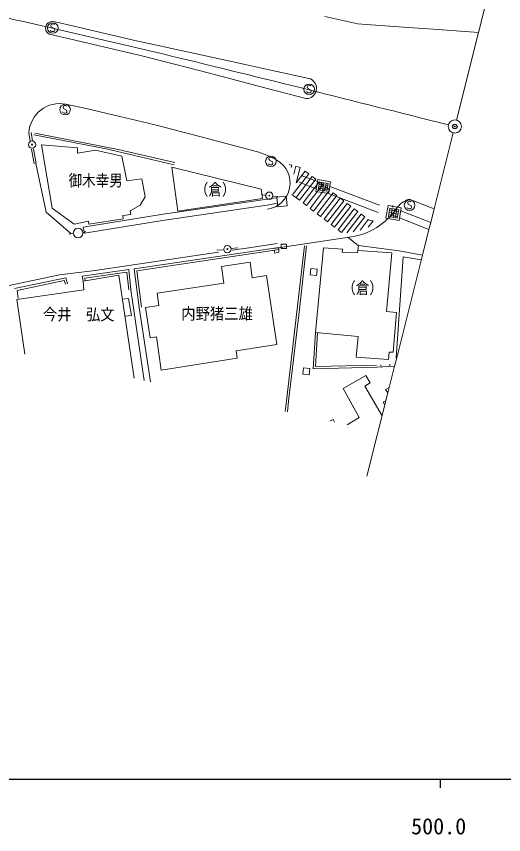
# Model space of a CAD drawing. Units: millimetres, scale not verified. Extents: x 40000 to 680000, y 20000 to 380000.
# Drawn here: x 520074 to 575193, y 198715 to 291182 of the extents above; entities that cross this region are included whole.
import ezdxf
from ezdxf.enums import TextEntityAlignment as Align

# ---------------------------------------------------------------- set-up
doc = ezdxf.new("R2010")
doc.units = ezdxf.units.MM
doc.header["$LTSCALE"] = 1000
doc.header["$PDMODE"] = 32
doc.header["$PDSIZE"] = 500
doc.linetypes.add('CHAIN', pattern=[18.5, 12, -1.5, 3.5, -1.5])
doc.linetypes.add('DASHED', pattern=[7.5, 6, -1.5])
doc.layers.add('M-OTRS', color=6, linetype='Continuous')
doc.layers.add('M-TTL-BAND', color=7, linetype='Continuous', lineweight=25)
doc.layers.add('M-WORK', color=1, linetype='Continuous', lineweight=13)
doc.styles.add('ＭＳ ゴシック', font='')
doc.styles.add('ＭＳ 明朝', font='')
doc.styles.get('ＭＳ ゴシック').set_extended_font_data('MS Gothic')
doc.styles.get('ＭＳ 明朝').set_extended_font_data('MS Mincho')

msp = doc.modelspace()

# ---------------------------------------------------------------- linework, layer by layer
at = {"layer": 'M-OTRS'}
msp.add_point((569674, 278733), dxfattribs=at)
at = {"layer": 'M-TTL-BAND'}
for p, q in [((40000, 205000), (579000, 205000)), ((568000, 205000), (568000, 204000))]:
    msp.add_line(p, q, dxfattribs=at)
at = {"layer": 'M-WORK'}
for p, q in [((572345, 289348), (573335, 293280)), ((524140, 290622), (526413, 290104)), ((554949, 291181), (558688, 290344)), ((523959, 289528), (523911, 289600)), ((524103, 289457), (523959, 289528)), ((524006, 290248), (523982, 290104)), ((523982, 290104), (524030, 289984)), ((524150, 290321), (524006, 290248)), ((524030, 289984), (524367, 289793)), ((524271, 289457), (524103, 289457)), ((524246, 290321), (524150, 290321)), ((524342, 290297), (524246, 290321)), ((524391, 289529), (524271, 289457)), ((524390, 290249), (524342, 290297)), ((524367, 289793), (524415, 289673)), ((524415, 289673), (524391, 289529)), ((526413, 290104), (529131, 289476)), ((529131, 289476), (533818, 288375)), ((558688, 290344), (559633, 290276)), ((559638, 290276), (564405, 289928)), ((564405, 289928), (567788, 289680)), ((567790, 289681), (572345, 289348)), ((523804, 289160), (526069, 288644)), ((526069, 288644), (528786, 288016)), ((569857, 279460), (572345, 289348)), ((528786, 288016), (533467, 286917)), ((533818, 288375), (534179, 288289)), ((534179, 288289), (538516, 287365)), ((533467, 286917), (533830, 286830)), ((533830, 286830), (538130, 285736)), ((538516, 287365), (543219, 286347)), ((538130, 285736), (542782, 284535)), ((543219, 286347), (545957, 285747)), ((545957, 285747), (548669, 285149)), ((548669, 285149), (553362, 284107)), ((542782, 284535), (545466, 283836)), ((545466, 283836), (548185, 283123)), ((548185, 283123), (552823, 281899)), ((552999, 283321), (552975, 283177)), ((552975, 283177), (553024, 283057)), ((553143, 283393), (552999, 283321)), ((553024, 283057), (553360, 282866)), ((553239, 283394), (553143, 283393)), ((553335, 283370), (553239, 283394)), ((553383, 283322), (553335, 283370)), ((552952, 282601), (552904, 282673)), ((553097, 282529), (552952, 282601)), ((553265, 282530), (553097, 282529)), ((553384, 282602), (553265, 282530)), ((553360, 282866), (553408, 282746)), ((553408, 282746), (553384, 282602)), ((525535, 281103), (525391, 281031)), ((525631, 281103), (525535, 281103)), ((525727, 281079), (525631, 281103)), ((528109, 280729), (525663, 281263)), ((525344, 280311), (525296, 280383)), ((525488, 280239), (525344, 280311)), ((525391, 281031), (525367, 280887)), ((525367, 280887), (525416, 280767)), ((525416, 280767), (525752, 280575)), ((525656, 280239), (525488, 280239)), ((525776, 280311), (525656, 280239)), ((525775, 281031), (525727, 281079)), ((525752, 280575), (525800, 280456)), ((525800, 280456), (525776, 280311)), ((528109, 280728), (531797, 279862)), ((531797, 279862), (534990, 279098)), ((534990, 279099), (536336, 278756)), ((536336, 278756), (539221, 278012)), ((521652, 277074), (521493, 278036)), ((521898, 277114), (521739, 278076)), ((530221, 276220), (522049, 277791)), ((531586, 276148), (522146, 277989)), ((539221, 278012), (540978, 277558)), ((540978, 277558), (543659, 276860)), ((567330, 269418), (569491, 278006)), ((522925, 276651), (524132, 269526)), ((526991, 276329), (522925, 276651)), ((543660, 276860), (546353, 276154)), ((521785, 276160), (522075, 274515)), ((522031, 276203), (522321, 274558)), ((526996, 275710), (526991, 276329)), ((529012, 276047), (526996, 275710)), ((532004, 275395), (529012, 276047)), ((537927, 274421), (530221, 276220)), ((537986, 274663), (531586, 276148)), ((546354, 276154), (547214, 275927)), ((532562, 272600), (532004, 275395)), ((548673, 275184), (548649, 275040)), ((548649, 275040), (548697, 274920)), ((548817, 275256), (548673, 275184)), ((548697, 274920), (549034, 274729)), ((548913, 275257), (548817, 275256)), ((549009, 275233), (548913, 275257)), ((549057, 275185), (549009, 275233)), ((549034, 274729), (549082, 274609)), ((523428, 269074), (522270, 274537)), ((537678, 274142), (547762, 271655)), ((538332, 269168), (537678, 274142)), ((548626, 274464), (548578, 274536)), ((548770, 274392), (548626, 274464)), ((548938, 274393), (548770, 274392)), ((549058, 274465), (548938, 274393)), ((549082, 274609), (549058, 274465)), ((550929, 274449), (551219, 274374)), ((551150, 274106), (551219, 274374)), ((551469, 273348), (551703, 274248)), ((551703, 274248), (552187, 274122)), ((551733, 272378), (552187, 274122)), ((534256, 272827), (532562, 272600)), ((534647, 270784), (534256, 272827)), ((551390, 271111), (553140, 273389)), ((551709, 270706), (553537, 273085)), ((551733, 272378), (552744, 273694)), ((552106, 270401), (553933, 272780)), ((552744, 273694), (553140, 273389)), ((553537, 273085), (553933, 272780)), ((552502, 270097), (554330, 272476)), ((552899, 269792), (554726, 272171)), ((553295, 269487), (555123, 271866)), ((554158, 272747), (553930, 271393)), ((555616, 272501), (554158, 272747)), ((554363, 272459), (554218, 271598)), ((554299, 271994), (555247, 271851)), ((554323, 272218), (555295, 272075)), ((554330, 272476), (554726, 272171)), ((555328, 272296), (554363, 272459)), ((554645, 272420), (554452, 271571)), ((554870, 272371), (554701, 271523)), ((555144, 272323), (554901, 271450)), ((555123, 271866), (555519, 271562)), ((555183, 271436), (555328, 272296)), ((555388, 271148), (555616, 272501)), ((547762, 271655), (547904, 270607)), ((548278, 270949), (547785, 271038)), ((551237, 271069), (552106, 270401)), ((553692, 269183), (555519, 271562)), ((553930, 271393), (555388, 271148)), ((554088, 268878), (555916, 271257)), ((554218, 271598), (555183, 271436)), ((554251, 271794), (555224, 271577)), ((554485, 268574), (556313, 270953)), ((555916, 271257), (556312, 270953)), ((534088, 269865), (534647, 270784)), ((549501, 270685), (536672, 268828)), ((547904, 270607), (538332, 269168)), ((548446, 269835), (549560, 270060)), ((549095, 270872), (549659, 270813)), ((550576, 270854), (549541, 270744)), ((549541, 270744), (549656, 269664)), ((550691, 269775), (550576, 270854)), ((552502, 270096), (552899, 269792)), ((554881, 268269), (556709, 270648)), ((555278, 267964), (557106, 270344)), ((555675, 267660), (557502, 270039)), ((556709, 270648), (557105, 270344)), ((557502, 270039), (557899, 269734)), ((564363, 270230), (564339, 270085)), ((564339, 270085), (564387, 269966)), ((564506, 270302), (564363, 270230)), ((564602, 270302), (564506, 270302)), ((567330, 269418), (564514, 270543)), ((564698, 270278), (564602, 270302)), ((564747, 270230), (564698, 270278)), ((524132, 269526), (526621, 267714)), ((532962, 269211), (534088, 269865)), ((533019, 268781), (532962, 269211)), ((542276, 268948), (547141, 269662)), ((547141, 269662), (548446, 269835)), ((549656, 269664), (550691, 269775)), ((553295, 269487), (553692, 269183)), ((556071, 267355), (557899, 269734)), ((556468, 267051), (558295, 269430)), ((556864, 266746), (558692, 269125)), ((558295, 269430), (558692, 269125)), ((562114, 269794), (561873, 268359)), ((563609, 269542), (562114, 269794)), ((562319, 269506), (562161, 268564)), ((562290, 269309), (563263, 269091)), ((563321, 269337), (562319, 269506)), ((562588, 269460), (562420, 268513)), ((562862, 269412), (562694, 268465)), ((563112, 269339), (562919, 268416)), ((563162, 268396), (563321, 269337)), ((563367, 268108), (563609, 269542)), ((564316, 269509), (564268, 269581)), ((564460, 269438), (564316, 269509)), ((564387, 269966), (564723, 269774)), ((564628, 269438), (564460, 269438)), ((564748, 269510), (564628, 269438)), ((564723, 269774), (564772, 269654)), ((564772, 269654), (564748, 269510)), ((566946, 267890), (567330, 269418)), ((526228, 266630), (523428, 269074)), ((536672, 268828), (527649, 267350)), ((528289, 267698), (532161, 268317)), ((532105, 268667), (533019, 268781)), ((532161, 268317), (532105, 268667)), ((536622, 268120), (542276, 268948)), ((554088, 268878), (554485, 268574)), ((554881, 268269), (555278, 267964)), ((557462, 266703), (559088, 268821)), ((558180, 266818), (559485, 268516)), ((558962, 267014), (559881, 268211)), ((559088, 268821), (559485, 268516)), ((559881, 268211), (559970, 268143)), ((561873, 268359), (563367, 268108)), ((562161, 268564), (563162, 268396)), ((562219, 268760), (563192, 268543)), ((562267, 269035), (563265, 268842)), ((526621, 267714), (528233, 268021)), ((527649, 267350), (527790, 266671)), ((527790, 266671), (536622, 268120)), ((528233, 268021), (528289, 267698)), ((555675, 267660), (556071, 267355)), ((559863, 267367), (560416, 268087)), ((560416, 268087), (559970, 268143)), ((566749, 267108), (566946, 267890)), ((526517, 266636), (525995, 266568)), ((527604, 266697), (527886, 266877)), ((556468, 267051), (556864, 266746)), ((566015, 264193), (566749, 267108)), ((549585, 265508), (546352, 265016)), ((557996, 266279), (549215, 264942)), ((550634, 265438), (550042, 265434)), ((550042, 265434), (550046, 264961)), ((550637, 264965), (550634, 265438)), ((557559, 266212), (558788, 265268)), ((542936, 264549), (528974, 262468)), ((549772, 265072), (533404, 262637)), ((549808, 264825), (533684, 262426)), ((543540, 264816), (542744, 264752)), ((544350, 264946), (545121, 265036)), ((546352, 265016), (544475, 264768)), ((549307, 264411), (549250, 264742)), ((549780, 264538), (549307, 264411)), ((549772, 265072), (549780, 264538)), ((550046, 264961), (550637, 264965)), ((552651, 265262), (551805, 257801)), ((552899, 265233), (552053, 257772)), ((553903, 255448), (554833, 265036)), ((554833, 265036), (556960, 264890)), ((556960, 264890), (556909, 264539)), ((556909, 264539), (558632, 264444)), ((558632, 264444), (558684, 264740)), ((558789, 265273), (558684, 264740)), ((558684, 264740), (562561, 264444)), ((563367, 264697), (558789, 265273)), ((566015, 264193), (563367, 264697)), ((562561, 264444), (561934, 257846)), ((563829, 264022), (563020, 252605)), ((563098, 252599), (566015, 264193)), ((565880, 263654), (563829, 264022)), ((533404, 262637), (533983, 258297)), ((546520, 263393), (543261, 262926)), ((543261, 262926), (543561, 261049)), ((546741, 261619), (546520, 263393)), ((553379, 262706), (553303, 261971)), ((554114, 262630), (553379, 262706)), ((554038, 261895), (554114, 262630)), ((524945, 261970), (516580, 260190)), ((528974, 262468), (524945, 261970)), ((532782, 262572), (527536, 261820)), ((527536, 261820), (527619, 261269)), ((531653, 261919), (527619, 261269)), ((532563, 262289), (527820, 261608)), ((533392, 250302), (531653, 261919)), ((532793, 260262), (532563, 262289)), ((533041, 260290), (532782, 262572)), ((533684, 262426), (534230, 258330)), ((548357, 261891), (546741, 261619)), ((549534, 254109), (548357, 261891)), ((553303, 261971), (554038, 261895)), ((525664, 261624), (519866, 260414)), ((525492, 261333), (520148, 260217)), ((525624, 260902), (525492, 261333)), ((525863, 260976), (525664, 261624)), ((527619, 261269), (527724, 260274)), ((527820, 261608), (527866, 261306)), ((543561, 261049), (535987, 259900)), ((527724, 260274), (520110, 259177)), ((520148, 260217), (520284, 259312)), ((533041, 260290), (534541, 250050)), ((535987, 259900), (536179, 258492)), ((520110, 259177), (521049, 253013)), ((532766, 259285), (532056, 259225)), ((533105, 257382), (532766, 259285)), ((533983, 258297), (535259, 249892)), ((536179, 258492), (534667, 258299)), ((534667, 258299), (535213, 254871)), ((532346, 257292), (533105, 257382)), ((551805, 257801), (550623, 247739)), ((552053, 257772), (550871, 247711)), ((561934, 257846), (563066, 257719)), ((563066, 257719), (562693, 253248)), ((553649, 251349), (553903, 255448)), ((558724, 254997), (553903, 255448)), ((553915, 251606), (554153, 255433)), ((535213, 254871), (535943, 254980)), ((535943, 254980), (536465, 251200)), ((558498, 252681), (558724, 254997)), ((544932, 253372), (549534, 254109)), ((545068, 252564), (544932, 253372)), ((536465, 251200), (545068, 252564)), ((562187, 252411), (558498, 252681)), ((562262, 253245), (562187, 252411)), ((562693, 253248), (562262, 253245)), ((562864, 251672), (563098, 252599)), ((563020, 252605), (563098, 252599)), ((560830, 251535), (553649, 251349)), ((560824, 251785), (553915, 251606)), ((560830, 251535), (562864, 251672)), ((561329, 251568), (561312, 251818)), ((562254, 249245), (562864, 251672)), ((562327, 251636), (562310, 251885)), ((552546, 251477), (552470, 250742)), ((552470, 250742), (553205, 250666)), ((553281, 251401), (552546, 251477)), ((553205, 250666), (553281, 251401)), ((557022, 249115), (559623, 250599)), ((559623, 250599), (560094, 249780)), ((560094, 249780), (559489, 249382)), ((558869, 245836), (557022, 249115)), ((559489, 249382), (561446, 246036)), ((562254, 249245), (561847, 249024)), ((561847, 249024), (562097, 248622)), ((562097, 248622), (562254, 249245)), ((559731, 239220), (562097, 248622)), ((550623, 247739), (550490, 246546)), ((550871, 247711), (550735, 246492)), ((561875, 247742), (561562, 247568)), ((561562, 247568), (561751, 247250)), ((555549, 245435), (555901, 245637)), ((555901, 245637), (556077, 245319)), ((557480, 245011), (558869, 245836))]:
    msp.add_line(p, q, dxfattribs=at)
at = {"layer": 'M-WORK', "linetype": 'CHAIN'}
for p, q in [((523609, 289975), (523394, 290023)), ((524778, 289709), (524339, 289809)), ((553755, 282731), (553376, 282826)), ((553965, 282679), (553755, 282731))]:
    msp.add_line(p, q, dxfattribs=at)
at = {"layer": 'M-WORK', "linetype": 'DASHED'}
for p, q in [((552296, 273207), (554121, 272509)), ((552050, 272444), (553985, 271705)), ((555530, 271971), (562063, 269474)), ((555394, 271166), (561928, 268669)), ((563558, 269223), (566946, 267890)), ((563422, 268417), (566749, 267108))]:
    msp.add_line(p, q, dxfattribs=at)
at = {"layer": 'M-WORK', "linetype": 'CHAIN'}
for points in [[(523394, 290023), (523001, 290112), (522026, 290332), (521050, 290551), (520074, 290769), (519098, 290986), (518121, 291201), (517145, 291415), (516168, 291628), (515190, 291840), (514213, 292050), (513235, 292260), (512257, 292468), (511278, 292674), (510299, 292879), (509320, 293083), (508341, 293285), (507361, 293486), (507285, 293502)], [(524339, 289809), (523977, 289891), (523609, 289975)], [(552597, 283020), (552176, 283125), (551205, 283366), (550235, 283607), (549264, 283848), (548293, 284089), (547323, 284328), (546352, 284568), (545381, 284807), (544410, 285045), (543438, 285283), (542467, 285520), (541495, 285757), (540524, 285993), (539552, 286229), (538580, 286464), (537607, 286698), (536635, 286931), (535663, 287164), (534690, 287396), (533717, 287627), (532744, 287858), (531771, 288087), (530797, 288316), (529823, 288544), (528850, 288771), (527875, 288997), (526901, 289222), (525926, 289446), (524952, 289669), (524778, 289709)], [(553376, 282826), (553146, 282883), (552597, 283020)], [(568947, 278916), (565755, 279719), (564785, 279963), (563816, 280207), (562846, 280451), (561876, 280695), (560906, 280939), (559936, 281183), (558966, 281426), (557997, 281670), (557027, 281913), (556057, 282156), (555086, 282398), (554116, 282641), (553965, 282679)]]:
    msp.add_lwpolyline(points, dxfattribs=at)
at = {"layer": 'M-WORK'}
for centre, radius in [((524199, 289865), 600), ((553192, 282937), 600), ((525584, 280647), 600), ((569674, 278733), 750), ((521849, 276690), 410), ((521849, 276690), 50.9), ((548865, 274801), 600), ((548688, 270921), 410), ((548688, 270921), 50.9), ((564555, 269846), 600), ((562619, 269703), 50), ((527059, 266694), 545), ((543945, 264882), 410), ((543945, 264882), 50.9)]:
    msp.add_circle(centre, radius, dxfattribs=at)
for centre, radius, start, end in [((524145, 289851), 771, 90.35303, 243.76587), ((552870, 283057), 1159, 267.70947, 64.88049), ((524986, 277829), 3500, 78.84692, 176.69751), ((544518, 266297), 10000, 59.82739, 74.3606), ((548037, 272349), 3000, 278.65832, 59.82715), ((565494, 267707), 3000, 109.07336, 145.24145), ((556867, 273694), 7500, 278.6582, 325.24145)]:
    msp.add_arc(centre, radius, start, end, dxfattribs=at)

# ---------------------------------------------------------------- texts
at = {"layer": 'M-TTL-BAND', "style": 'ＭＳ ゴシック'}
msp.add_text('500.0', height=1833, dxfattribs=at).set_placement((567844, 198195), align=Align.BOTTOM_CENTER)
at = {"layer": 'M-WORK', "style": 'ＭＳ 明朝'}
for s, width, p in [('御木幸男', 0.85, (525985, 271583)), ('（倉）', 0.85, (540264, 270557)), ('（倉）', 0.85, (556937, 259442)), ('今井\u3000弘文', 0.9, (523077, 256449)), ('内野猪三雄', 0.9, (538725, 256535))]:
    msp.add_text(s, height=1320, dxfattribs=dict(at, width=width)).set_placement(p, align=Align.BOTTOM_LEFT)

doc.saveas('drawing.dxf')
